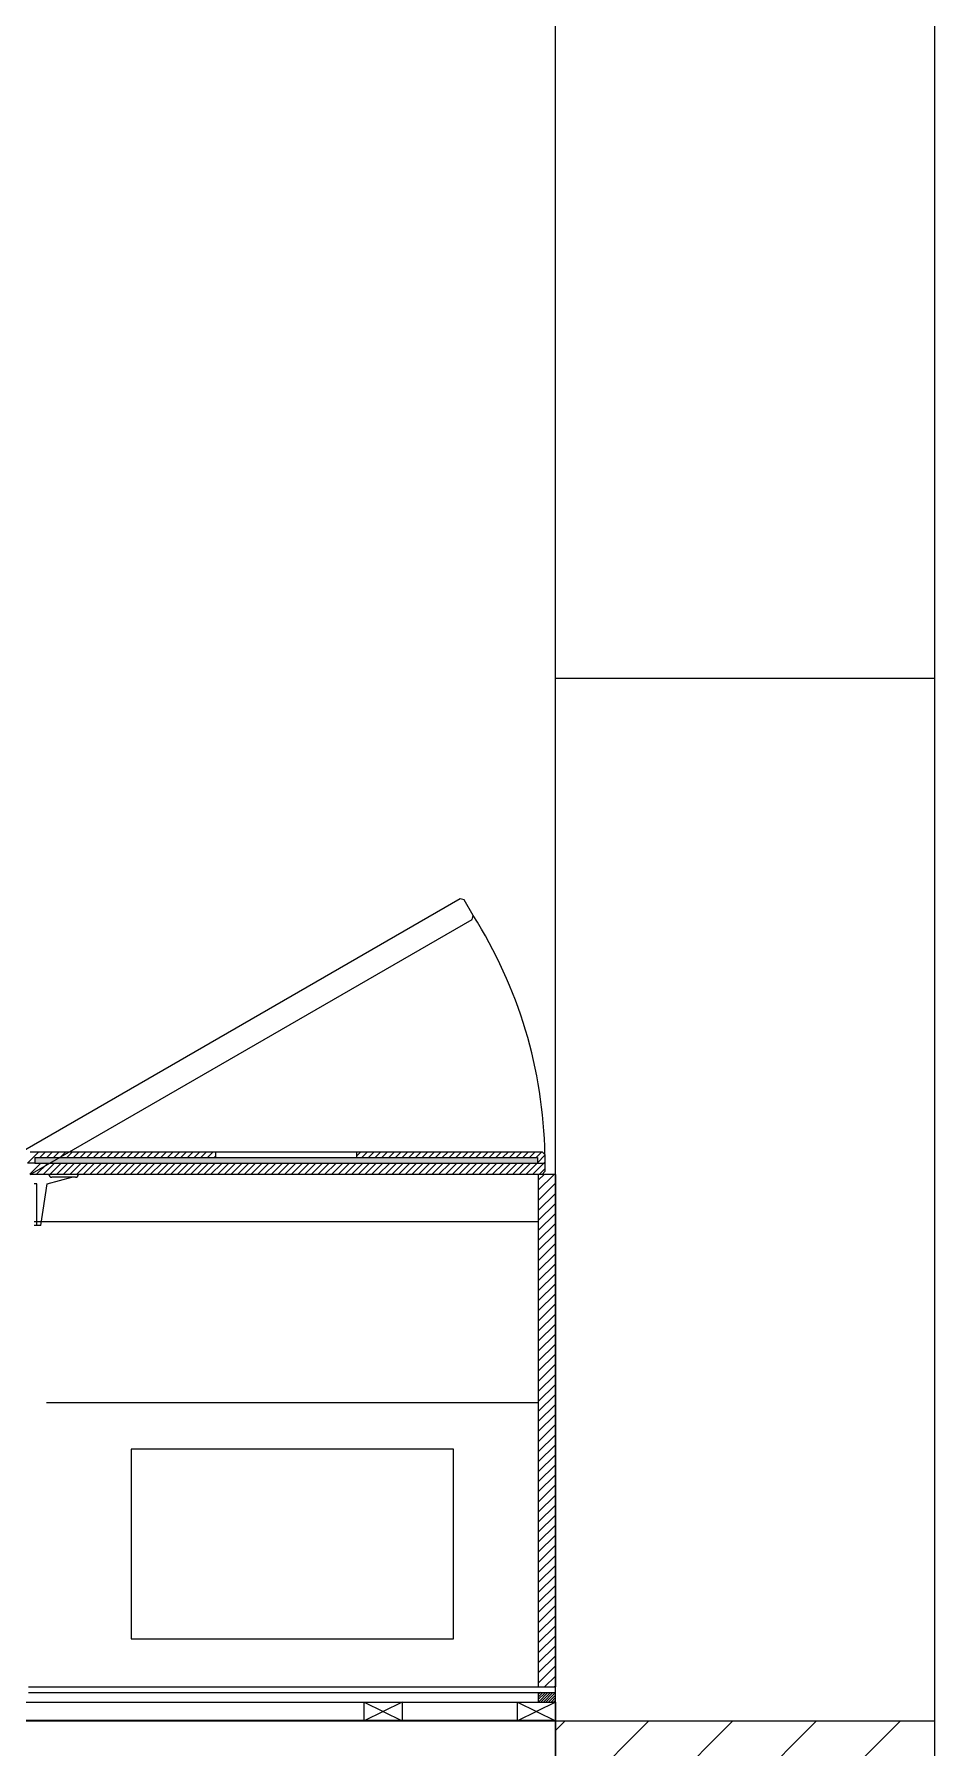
# Model space of a CAD drawing. Header units: inches. Extents: x 5 to 80005, y 6 to 60006.
# Drawn here: x 13554 to 14504, y 24610 to 26417 of the extents above; entities that cross this region are included whole.
import ezdxf

# ---------------------------------------------------------------- set-up
doc = ezdxf.new("R2010")
doc.units = ezdxf.units.IN
doc.header["$MEASUREMENT"] = 0
doc.linetypes.add('ACAD_ISO08W100', pattern=[36, 24, -3, 6, -3])
doc.layers.add('freecads.com', color=7, linetype='Continuous')
doc.layers.add('wall', color=5, linetype='Continuous')

# ---------------------------------------------------------------- blocks, each defined once
blk = doc.blocks.new('columnn')
h = blk.add_hatch()
h.set_pattern_fill('ANSI31', color=256, scale=500)
h.set_pattern_definition([(45, (-20875.046, -16891.983), (-44.19417, 44.19417), [])])
h.paths.add_polyline_path([(0, 200), (-200, 200), (-200, 0), (0, 0)])
h.paths.add_polyline_path([(200, 200), (0, 200), (0, 0), (200, 0)])
h.paths.add_polyline_path([(0, 0), (-200, 0), (-200, -200), (0, -200)])
h.paths.add_polyline_path([(200, 0), (0, 0), (0, -200), (200, -200)])
for p, q in [((-200, 200), (-200, -200)), ((-200, 200), (200, 200)), ((200, -200), (200, 200)), ((200, -200), (-200, -200))]:
    blk.add_line(p, q)

msp = doc.modelspace()

# ---------------------------------------------------------------- hatches: boundary and pattern name
at = {"layer": 'freecads.com'}
msp.add_hatch(color=256, dxfattribs=at).paths.add_polyline_path([(14084.79316, 25226.29301), (13555.04319, 25226.29301), (13555.04319, 25232.29301), (14084.79314, 25232.29301)])
msp.add_hatch(color=256, dxfattribs=at).paths.add_polyline_path([(14084.79316, 25226.29301), (13555.04319, 25226.29301), (13555.04319, 25232.29301), (14084.79314, 25232.29301)])

# ---------------------------------------------------------------- linework, layer by layer
for p, q in [((14103.79238, 23937.79966), (14103.79238, 29237.79966)), ((14103.79238, 23937.79966), (14103.79238, 28837.79966)), ((14503.79238, 23937.79966), (14503.79238, 28837.79966))]:
    msp.add_line(p, q)
at = {"color": 7, "linetype": 'ACAD_ISO08W100', "ltscale": 20, "true_color": 0xffffff}
for p, q in [((14103.79238, 24637.79966), (14103.79238, 28837.79966)), ((11903.79238, 24637.79966), (14103.79238, 24637.79966))]:
    msp.add_line(p, q, dxfattribs=at)
at = {"color": 7, "linetype": 'ACAD_ISO08W100', "ltscale": 20}
for p, q in [((14103.79238, 25737.79966), (14503.79238, 25737.79966)), ((14103.79238, 24637.79966), (14503.79238, 24637.79966))]:
    msp.add_line(p, q, dxfattribs=at)
at = {"layer": 'freecads.com'}
for p, q in [((14003.46486, 25504.94365), (13537.54319, 25235.94365)), ((14003.46486, 25504.94365), (13537.54319, 25235.94365)), ((14007.56294, 25503.84557), (14003.46486, 25504.94365)), ((14007.56294, 25503.84557), (14003.46486, 25504.94365)), ((14017.06294, 25487.39109), (14007.56294, 25503.84557)), ((14017.06294, 25487.39109), (14007.56294, 25503.84557)), ((14015.96486, 25483.29301), (14017.06294, 25487.39109)), ((14015.96486, 25483.29301), (14017.06294, 25487.39109)), ((13550.04319, 25214.29301), (14015.96486, 25483.29301)), ((13550.04319, 25214.29301), (14015.96486, 25483.29301)), ((13559.22537, 25238.29358), (13547.2248, 25226.29301)), ((13559.22537, 25238.29358), (13547.2248, 25226.29301)), ((13550.04319, 25238.29357), (14089.79319, 25238.29436)), ((13550.04319, 25238.29357), (14089.79319, 25238.29436)), ((13555.04319, 25232.29301), (14084.79314, 25232.29301)), ((13555.04319, 25232.29301), (13555.04319, 25226.29301)), ((13555.04319, 25232.29301), (14084.79314, 25232.29301)), ((13555.04319, 25232.29301), (13555.04319, 25226.29301)), ((13566.29645, 25238.29359), (13560.29587, 25232.29301)), ((13566.29645, 25238.29359), (13560.29587, 25232.29301)), ((13573.36752, 25238.2936), (13567.36693, 25232.29301)), ((13573.36753, 25238.2936), (13567.36694, 25232.29301)), ((13580.4386, 25238.29361), (13574.438, 25232.29301)), ((13580.4386, 25238.29361), (13574.438, 25232.29301)), ((13587.50968, 25238.29362), (13581.50907, 25232.29301)), ((13587.50968, 25238.29362), (13581.50907, 25232.29301)), ((13594.58076, 25238.29363), (13588.58014, 25232.29301)), ((13594.58076, 25238.29363), (13588.58014, 25232.29301)), ((13601.65184, 25238.29364), (13595.6512, 25232.29301)), ((13601.65184, 25238.29364), (13595.65121, 25232.29301)), ((13608.72292, 25238.29365), (13602.72227, 25232.29301)), ((13608.72292, 25238.29366), (13602.72228, 25232.29301)), ((13615.794, 25238.29367), (13609.79334, 25232.29301)), ((13615.79399, 25238.29366), (13609.79334, 25232.29301)), ((13622.86507, 25238.29368), (13616.86441, 25232.29301)), ((13622.86507, 25238.29367), (13616.86441, 25232.29301)), ((13629.93615, 25238.29369), (13623.93548, 25232.29301)), ((13629.93615, 25238.29368), (13623.93548, 25232.29301)), ((13637.00723, 25238.29369), (13631.00654, 25232.29301)), ((13637.00723, 25238.2937), (13631.00655, 25232.29301)), ((13644.07831, 25238.29371), (13638.07761, 25232.29301)), ((13644.07831, 25238.2937), (13638.07761, 25232.29301)), ((13651.14938, 25238.29372), (13645.14868, 25232.29301)), ((13651.14939, 25238.29372), (13645.14868, 25232.29301)), ((13658.22046, 25238.29373), (13652.21975, 25232.29301)), ((13658.22046, 25238.29373), (13652.21975, 25232.29301)), ((13665.29154, 25238.29374), (13659.29082, 25232.29301)), ((13665.29154, 25238.29374), (13659.29082, 25232.29301)), ((13672.36262, 25238.29375), (13666.36188, 25232.29301)), ((13672.36262, 25238.29375), (13666.36189, 25232.29301)), ((13679.4337, 25238.29376), (13673.43295, 25232.29301)), ((13679.4337, 25238.29376), (13673.43295, 25232.29301)), ((13686.50478, 25238.29377), (13680.50402, 25232.29301)), ((13686.50478, 25238.29377), (13680.50402, 25232.29301)), ((13693.57585, 25238.29378), (13687.57509, 25232.29301)), ((13693.57586, 25238.29378), (13687.57509, 25232.29301)), ((13700.64693, 25238.29379), (13694.64615, 25232.29301)), ((13700.64693, 25238.29379), (13694.64616, 25232.29301)), ((13707.71801, 25238.2938), (13701.71722, 25232.29301)), ((13707.71801, 25238.2938), (13701.71722, 25232.29301)), ((13714.78909, 25238.29381), (13708.78829, 25232.29301)), ((13714.78909, 25238.29381), (13708.78829, 25232.29301)), ((13721.86017, 25238.29382), (13715.85936, 25232.29301)), ((13721.86017, 25238.29382), (13715.85936, 25232.29301)), ((13728.93124, 25238.29383), (13722.93043, 25232.29301)), ((13728.93125, 25238.29383), (13722.93043, 25232.29301)), ((13736.00232, 25238.29384), (13730.00149, 25232.29301)), ((13736.00233, 25238.29384), (13730.0015, 25232.29301)), ((13743.0734, 25238.29385), (13737.07256, 25232.29301)), ((13743.0734, 25238.29385), (13737.07256, 25232.29301)), ((13745.41817, 25233.56755), (13744.14363, 25232.29301)), ((13745.41817, 25233.56755), (13744.14363, 25232.29301)), ((13745.41817, 25238.29301), (13745.41817, 25232.29301)), ((13745.41817, 25238.29301), (13745.41817, 25232.29301)), ((13898.63712, 25238.29408), (13894.41817, 25234.07513)), ((13898.63712, 25238.29408), (13894.41817, 25234.07513)), ((13894.41817, 25232.29301), (13894.41817, 25238.29301)), ((13894.41817, 25232.29301), (13894.41817, 25238.29301)), ((13905.7082, 25238.29409), (13899.70712, 25232.29301)), ((13905.7082, 25238.29409), (13899.70712, 25232.29301)), ((13912.77928, 25238.2941), (13906.77819, 25232.29301)), ((13912.77928, 25238.2941), (13906.77819, 25232.29301)), ((13919.85036, 25238.29411), (13913.84926, 25232.29301)), ((13919.85036, 25238.29411), (13913.84926, 25232.29301)), ((13926.92143, 25238.29412), (13920.92032, 25232.29301)), ((13926.92144, 25238.29412), (13920.92033, 25232.29301)), ((13933.99251, 25238.29413), (13927.99139, 25232.29301)), ((13933.99252, 25238.29413), (13927.99139, 25232.29301)), ((13941.06359, 25238.29414), (13935.06246, 25232.29301)), ((13941.06359, 25238.29414), (13935.06246, 25232.29301)), ((13948.13467, 25238.29415), (13942.13353, 25232.29301)), ((13948.13467, 25238.29415), (13942.13353, 25232.29301)), ((13955.20575, 25238.29416), (13949.2046, 25232.29301)), ((13955.20575, 25238.29416), (13949.2046, 25232.29301)), ((13962.27683, 25238.29417), (13956.27566, 25232.29301)), ((13962.27683, 25238.29418), (13956.27567, 25232.29301)), ((13969.34791, 25238.29419), (13963.34673, 25232.29301)), ((13969.3479, 25238.29418), (13963.34673, 25232.29301)), ((13976.41898, 25238.2942), (13970.4178, 25232.29301)), ((13976.41898, 25238.29419), (13970.4178, 25232.29301)), ((13983.49006, 25238.29421), (13977.48887, 25232.29301)), ((13983.49006, 25238.2942), (13977.48887, 25232.29301)), ((13990.56114, 25238.29421), (13984.55993, 25232.29301)), ((13990.56114, 25238.29422), (13984.55994, 25232.29301)), ((13997.63222, 25238.29423), (13991.631, 25232.29301)), ((13997.63222, 25238.29422), (13991.631, 25232.29301)), ((14004.7033, 25238.29424), (13998.70207, 25232.29301)), ((14004.7033, 25238.29424), (13998.70207, 25232.29301)), ((14011.77437, 25238.29425), (14005.77314, 25232.29301)), ((14011.77438, 25238.29425), (14005.77314, 25232.29301)), ((14018.84545, 25238.29426), (14012.84421, 25232.29301)), ((14018.84545, 25238.29426), (14012.84421, 25232.29301)), ((14025.91653, 25238.29427), (14019.91527, 25232.29301)), ((14025.91653, 25238.29427), (14019.91528, 25232.29301)), ((14032.98761, 25238.29428), (14026.98634, 25232.29301)), ((14032.98761, 25238.29428), (14026.98634, 25232.29301)), ((14040.05869, 25238.29429), (14034.05741, 25232.29301)), ((14040.05869, 25238.29429), (14034.05741, 25232.29301)), ((14047.12976, 25238.2943), (14041.12848, 25232.29301)), ((14047.12977, 25238.2943), (14041.12848, 25232.29301)), ((14054.20084, 25238.29431), (14048.19954, 25232.29301)), ((14054.20084, 25238.29431), (14048.19955, 25232.29301)), ((14061.27192, 25238.29432), (14055.27061, 25232.29301)), ((14061.27192, 25238.29432), (14055.27061, 25232.29301)), ((14068.343, 25238.29433), (14062.34168, 25232.29301)), ((14068.343, 25238.29433), (14062.34168, 25232.29301)), ((14075.41408, 25238.29434), (14069.41275, 25232.29301)), ((14075.41408, 25238.29434), (14069.41275, 25232.29301)), ((14082.48516, 25238.29435), (14076.48382, 25232.29301)), ((14082.48516, 25238.29435), (14076.48382, 25232.29301)), ((14089.55623, 25238.29436), (14083.55488, 25232.29301)), ((14089.55624, 25238.29436), (14083.55489, 25232.29301)), ((14084.79314, 25232.29301), (14084.79316, 25226.29301)), ((14084.79314, 25232.29301), (14084.79316, 25226.29301)), ((14092.79319, 25234.46025), (14084.79316, 25226.46022)), ((14092.79319, 25234.46025), (14084.79316, 25226.46022)), ((14089.79319, 25238.29436), (14092.79319, 25235.29436)), ((14089.79319, 25238.29436), (14092.79319, 25235.29437)), ((14092.79319, 25235.29437), (14092.79319, 25217.29381)), ((14092.79319, 25235.29436), (14092.79319, 25217.29381)), ((13555.04319, 25226.29301), (13547.04319, 25226.29301)), ((13555.04319, 25226.29301), (13547.04319, 25226.29301)), ((13561.36453, 25226.2906), (13549.70506, 25214.63114)), ((13561.36453, 25226.29061), (13549.70507, 25214.63114)), ((14089.79319, 25214.29381), (13550.04319, 25214.29301)), ((14089.79319, 25214.2938), (13550.04319, 25214.29301)), ((13555.04319, 25227.04034), (13554.29587, 25226.29301)), ((13555.04319, 25227.04034), (13554.29587, 25226.29301)), ((13555.04319, 25226.29301), (14084.79316, 25226.29301)), ((13555.04319, 25226.29301), (14084.79316, 25226.29301)), ((13568.4356, 25226.29061), (13556.43801, 25214.29302)), ((13568.43559, 25226.2906), (13556.43801, 25214.29302)), ((13575.50666, 25226.29061), (13563.50909, 25214.29303)), ((13575.50666, 25226.2906), (13563.50909, 25214.29303)), ((13582.57773, 25226.29061), (13570.58017, 25214.29304)), ((13582.57773, 25226.2906), (13570.58017, 25214.29304)), ((13589.6488, 25226.29061), (13577.65125, 25214.29305)), ((13589.6488, 25226.2906), (13577.65125, 25214.29305)), ((13596.71987, 25226.2906), (13584.72232, 25214.29306)), ((13596.71987, 25226.29061), (13584.72233, 25214.29306)), ((13603.79094, 25226.29061), (13591.7934, 25214.29307)), ((13603.79093, 25226.2906), (13591.7934, 25214.29307)), ((13610.862, 25226.29061), (13598.86448, 25214.29308)), ((13610.862, 25226.2906), (13598.86448, 25214.29308)), ((13617.93307, 25226.29061), (13605.93556, 25214.29309)), ((13617.93307, 25226.2906), (13605.93556, 25214.29309)), ((13625.00414, 25226.29061), (13613.00664, 25214.29311)), ((13625.00414, 25226.2906), (13613.00664, 25214.2931)), ((13632.0752, 25226.2906), (13620.07771, 25214.29311)), ((13632.07521, 25226.29061), (13620.07772, 25214.29312)), ((13639.14627, 25226.2906), (13627.14879, 25214.29312)), ((13639.14627, 25226.29061), (13627.1488, 25214.29313)), ((13646.21734, 25226.29061), (13634.21987, 25214.29314)), ((13646.21734, 25226.2906), (13634.21987, 25214.29313)), ((13653.28841, 25226.29061), (13641.29095, 25214.29315)), ((13653.28841, 25226.2906), (13641.29095, 25214.29314)), ((13660.35948, 25226.29061), (13648.36203, 25214.29316)), ((13660.35948, 25226.2906), (13648.36203, 25214.29316)), ((13667.43055, 25226.29061), (13655.43311, 25214.29317)), ((13667.43054, 25226.2906), (13655.43311, 25214.29317)), ((13674.50161, 25226.2906), (13662.50418, 25214.29318)), ((13674.50161, 25226.29061), (13662.50419, 25214.29318)), ((13681.57268, 25226.29061), (13669.57526, 25214.29319)), ((13681.57268, 25226.2906), (13669.57526, 25214.29319)), ((13688.64375, 25226.29061), (13676.64634, 25214.2932)), ((13688.64375, 25226.2906), (13676.64634, 25214.2932)), ((13695.71482, 25226.29061), (13683.71742, 25214.29321)), ((13695.71481, 25226.2906), (13683.71742, 25214.29321)), ((13702.78589, 25226.29061), (13690.7885, 25214.29322)), ((13702.78588, 25226.2906), (13690.7885, 25214.29322)), ((13709.85695, 25226.29061), (13697.85958, 25214.29323)), ((13709.85695, 25226.2906), (13697.85958, 25214.29323)), ((13716.92802, 25226.2906), (13704.93065, 25214.29324)), ((13716.92802, 25226.29061), (13704.93066, 25214.29324)), ((13723.99909, 25226.29061), (13712.00173, 25214.29325)), ((13723.99909, 25226.2906), (13712.00173, 25214.29325)), ((13731.07016, 25226.29061), (13719.07281, 25214.29326)), ((13731.07015, 25226.2906), (13719.07281, 25214.29326)), ((13738.14122, 25226.29061), (13726.14389, 25214.29327)), ((13738.14122, 25226.2906), (13726.14389, 25214.29327)), ((13745.21229, 25226.29061), (13733.21497, 25214.29328)), ((13745.21229, 25226.2906), (13733.21497, 25214.29328)), ((13752.28336, 25226.2906), (13740.28604, 25214.29329)), ((13752.28336, 25226.29061), (13740.28605, 25214.29329)), ((13759.35443, 25226.2906), (13747.35712, 25214.2933)), ((13759.35443, 25226.29061), (13747.35713, 25214.2933)), ((13766.4255, 25226.29061), (13754.4282, 25214.29331)), ((13766.42549, 25226.2906), (13754.4282, 25214.29331)), ((13773.49656, 25226.29061), (13761.49928, 25214.29332)), ((13773.49656, 25226.2906), (13761.49928, 25214.29332)), ((13780.56763, 25226.29061), (13768.57036, 25214.29333)), ((13780.56763, 25226.2906), (13768.57036, 25214.29333)), ((13787.6387, 25226.29061), (13775.64144, 25214.29334)), ((13787.6387, 25226.2906), (13775.64144, 25214.29334)), ((13794.70976, 25226.2906), (13782.71251, 25214.29335)), ((13794.70977, 25226.29061), (13782.71252, 25214.29336)), ((13801.78083, 25226.29061), (13789.78359, 25214.29337)), ((13801.78083, 25226.2906), (13789.78359, 25214.29336)), ((13808.8519, 25226.29061), (13796.85467, 25214.29338)), ((13808.8519, 25226.2906), (13796.85467, 25214.29337)), ((13815.92297, 25226.29061), (13803.92575, 25214.29339)), ((13815.92297, 25226.2906), (13803.92575, 25214.29338)), ((13822.99404, 25226.29061), (13810.99683, 25214.2934)), ((13822.99404, 25226.2906), (13810.99683, 25214.29339)), ((13830.0651, 25226.2906), (13818.0679, 25214.2934)), ((13830.06511, 25226.29061), (13818.06791, 25214.29341)), ((13837.13617, 25226.2906), (13825.13898, 25214.29342)), ((13837.13617, 25226.29061), (13825.13899, 25214.29342)), ((13844.20724, 25226.29061), (13832.21006, 25214.29343)), ((13844.20724, 25226.2906), (13832.21006, 25214.29343)), ((13851.27831, 25226.29061), (13839.28114, 25214.29344)), ((13851.27831, 25226.2906), (13839.28114, 25214.29344)), ((13858.34938, 25226.29061), (13846.35222, 25214.29345)), ((13858.34937, 25226.2906), (13846.35222, 25214.29345)), ((13865.42044, 25226.29061), (13853.4233, 25214.29346)), ((13865.42044, 25226.2906), (13853.4233, 25214.29346)), ((13872.49151, 25226.2906), (13860.49437, 25214.29347)), ((13872.49151, 25226.29061), (13860.49438, 25214.29347)), ((13879.56258, 25226.29061), (13867.56545, 25214.29348)), ((13879.56258, 25226.2906), (13867.56545, 25214.29348)), ((13886.63365, 25226.29061), (13874.63653, 25214.29349)), ((13886.63365, 25226.2906), (13874.63653, 25214.29349)), ((13893.70472, 25226.29061), (13881.70761, 25214.2935)), ((13893.70471, 25226.2906), (13881.70761, 25214.2935)), ((13900.77578, 25226.29061), (13888.77869, 25214.29351)), ((13900.77578, 25226.2906), (13888.77869, 25214.29351)), ((13907.84685, 25226.29061), (13895.84977, 25214.29352)), ((13907.84685, 25226.2906), (13895.84977, 25214.29352)), ((13914.91792, 25226.2906), (13902.92084, 25214.29353)), ((13914.91792, 25226.29061), (13902.92085, 25214.29353)), ((13921.98899, 25226.29061), (13909.99192, 25214.29354)), ((13921.98899, 25226.2906), (13909.99192, 25214.29354)), ((13929.06006, 25226.29061), (13917.063, 25214.29355)), ((13929.06005, 25226.2906), (13917.063, 25214.29355)), ((13936.13112, 25226.29061), (13924.13408, 25214.29356)), ((13936.13112, 25226.2906), (13924.13408, 25214.29356)), ((13943.20219, 25226.29061), (13931.20516, 25214.29357)), ((13943.20219, 25226.2906), (13931.20516, 25214.29357)), ((13950.27326, 25226.2906), (13938.27623, 25214.29358)), ((13950.27326, 25226.29061), (13938.27624, 25214.29358)), ((13957.34432, 25226.2906), (13945.34731, 25214.29359)), ((13957.34433, 25226.29061), (13945.34732, 25214.29359)), ((13964.41539, 25226.29061), (13952.41839, 25214.2936)), ((13964.41539, 25226.2906), (13952.41839, 25214.2936)), ((13971.48646, 25226.29061), (13959.48947, 25214.29362)), ((13971.48646, 25226.2906), (13959.48947, 25214.29361)), ((13978.55753, 25226.29061), (13966.56055, 25214.29363)), ((13978.55753, 25226.2906), (13966.56055, 25214.29362)), ((13985.6286, 25226.29061), (13973.63163, 25214.29364)), ((13985.6286, 25226.2906), (13973.63163, 25214.29363)), ((13992.69966, 25226.2906), (13980.7027, 25214.29364)), ((13992.69967, 25226.29061), (13980.70271, 25214.29365)), ((13999.77073, 25226.29061), (13987.77378, 25214.29366)), ((13999.77073, 25226.2906), (13987.77378, 25214.29365)), ((14006.8418, 25226.29061), (13994.84486, 25214.29367)), ((14006.8418, 25226.2906), (13994.84486, 25214.29366)), ((14013.91287, 25226.29061), (14001.91594, 25214.29368)), ((14013.91287, 25226.2906), (14001.91594, 25214.29368)), ((14020.98394, 25226.29061), (14008.98702, 25214.29369)), ((14020.98393, 25226.2906), (14008.98702, 25214.29369)), ((14028.055, 25226.29061), (14016.0581, 25214.2937)), ((14028.055, 25226.2906), (14016.0581, 25214.2937)), ((14035.12607, 25226.2906), (14023.12917, 25214.29371)), ((14035.12607, 25226.29061), (14023.12918, 25214.29371)), ((14042.19714, 25226.29061), (14030.20025, 25214.29372)), ((14042.19714, 25226.2906), (14030.20025, 25214.29372)), ((14049.26821, 25226.29061), (14037.27133, 25214.29373)), ((14049.26821, 25226.2906), (14037.27133, 25214.29373)), ((14056.33928, 25226.29061), (14044.34241, 25214.29374)), ((14056.33927, 25226.2906), (14044.34241, 25214.29374)), ((14063.41034, 25226.29061), (14051.41349, 25214.29375)), ((14063.41034, 25226.2906), (14051.41349, 25214.29375)), ((14070.48141, 25226.2906), (14058.48456, 25214.29376)), ((14070.48141, 25226.29061), (14058.48457, 25214.29376)), ((14077.55248, 25226.29061), (14065.55564, 25214.29377)), ((14077.55248, 25226.2906), (14065.55564, 25214.29377)), ((14084.62355, 25226.29061), (14072.62672, 25214.29378)), ((14084.62354, 25226.2906), (14072.62672, 25214.29378)), ((14091.69462, 25226.29061), (14079.6978, 25214.29379)), ((14091.69461, 25226.2906), (14079.6978, 25214.29379)), ((14084.79309, 25226.29068), (14092.79309, 25226.29061)), ((14084.79309, 25226.29067), (14092.79309, 25226.2906)), ((14085.79235, 25214.2938), (14085.79235, 24673.79966)), ((14085.79235, 25214.2938), (14085.79235, 24673.79966)), ((14103.79235, 25214.2938), (14085.79235, 25214.2938)), ((14102.53464, 25214.2938), (14085.79235, 25197.55151)), ((14091.92804, 25214.2938), (14085.79235, 25208.15811)), ((14085.79235, 25214.2938), (14085.79235, 24673.79966)), ((14085.79235, 25214.2938), (14085.79235, 24673.79966)), ((14103.79235, 25214.2938), (14085.79235, 25214.2938)), ((14102.53464, 25214.2938), (14085.79235, 25197.55151)), ((14091.92804, 25214.2938), (14085.79235, 25208.15811)), ((14092.79322, 25220.31814), (14086.76888, 25214.2938)), ((14092.79322, 25220.31814), (14086.76888, 25214.2938)), ((14092.79319, 25217.29381), (14089.79319, 25214.2938)), ((14092.79319, 25217.29381), (14089.79319, 25214.29381)), ((14092.79319, 25227.38919), (14091.69462, 25226.29061)), ((14092.79319, 25227.38919), (14091.69462, 25226.29062)), ((14103.79235, 25214.2938), (14103.79235, 24673.79966)), ((14103.79235, 25214.2938), (14103.79235, 24673.79966)), ((13557.04235, 25204.29405), (13554.04235, 25204.29412)), ((13557.04235, 25204.29406), (13554.04235, 25204.29412)), ((13557.04111, 25160.44092), (13557.04235, 25204.29406)), ((13557.04111, 25160.44092), (13557.04235, 25204.29405)), ((13561.30549, 25160.44065), (13567.96509, 25204.25724)), ((13561.30549, 25160.44065), (13567.96509, 25204.25723)), ((13567.96509, 25204.25723), (13593.95731, 25211.29325)), ((13567.96509, 25204.25724), (13593.95731, 25211.29325)), ((13597.70086, 25211.29317), (13572.70086, 25211.29372)), ((13597.70086, 25211.29317), (13572.70086, 25211.29371)), ((14103.79235, 25204.94491), (14085.79235, 25186.94491)), ((14103.79235, 25204.94491), (14085.79235, 25186.94491)), ((14103.79235, 25194.33831), (14085.79235, 25176.33831)), ((14103.79235, 25194.3383), (14085.79235, 25176.3383)), ((14103.79235, 25183.7317), (14085.79235, 25165.7317)), ((14103.79235, 25183.7317), (14085.79235, 25165.7317)), ((13561.30549, 25160.44065), (13554.04111, 25160.44099)), ((13561.30549, 25160.44065), (13554.04111, 25160.44098)), ((14085.79235, 25164.29533), (13554.04235, 25164.29533)), ((14085.79235, 25164.29533), (13554.04235, 25164.29533)), ((14103.79235, 25173.1251), (14085.79235, 25155.1251)), ((14103.79235, 25173.1251), (14085.79235, 25155.1251)), ((14103.79235, 25162.5185), (14085.79235, 25144.5185)), ((14103.79235, 25162.5185), (14085.79235, 25144.5185)), ((14103.79235, 25151.9119), (14085.79235, 25133.9119)), ((14103.79235, 25151.9119), (14085.79235, 25133.9119)), ((14103.79235, 25141.3053), (14085.79235, 25123.3053)), ((14103.79235, 25141.30529), (14085.79235, 25123.30529)), ((14103.79235, 25130.6987), (14085.79235, 25112.6987)), ((14103.79235, 25130.69869), (14085.79235, 25112.69869)), ((14103.79235, 25120.09209), (14085.79235, 25102.09209)), ((14103.79235, 25120.09209), (14085.79235, 25102.09209)), ((14103.79235, 25109.48549), (14085.79235, 25091.48549)), ((14103.79235, 25109.48549), (14085.79235, 25091.48549)), ((14103.79235, 25098.87889), (14085.79235, 25080.87889)), ((14103.79235, 25098.87889), (14085.79235, 25080.87889)), ((14103.79235, 25088.27229), (14085.79235, 25070.27229)), ((14103.79235, 25088.27229), (14085.79235, 25070.27229)), ((14103.79235, 25077.66569), (14085.79235, 25059.66569)), ((14103.79235, 25077.66568), (14085.79235, 25059.66568)), ((14103.79235, 25067.05909), (14085.79235, 25049.05909)), ((14103.79235, 25067.05908), (14085.79235, 25049.05908)), ((14103.79235, 25056.45248), (14085.79235, 25038.45248)), ((14103.79235, 25056.45248), (14085.79235, 25038.45248)), ((14103.79235, 25045.84588), (14085.79235, 25027.84588)), ((14103.79235, 25045.84588), (14085.79235, 25027.84588)), ((14103.79235, 25035.23928), (14085.79235, 25017.23928)), ((14103.79235, 25035.23928), (14085.79235, 25017.23928)), ((14103.79235, 25024.63268), (14085.79235, 25006.63268)), ((14103.79235, 25024.63268), (14085.79235, 25006.63268)), ((14103.79235, 25014.02608), (14085.79235, 24996.02608)), ((14103.79235, 25014.02607), (14085.79235, 24996.02607)), ((14103.79235, 25003.41947), (14085.79235, 24985.41947)), ((14103.79235, 25003.41947), (14085.79235, 24985.41947)), ((14103.79235, 24992.81287), (14085.79235, 24974.81287)), ((14103.79235, 24992.81287), (14085.79235, 24974.81287)), ((14103.79235, 24982.20627), (14085.79235, 24964.20627)), ((14103.79235, 24982.20627), (14085.79235, 24964.20627)), ((13567.06533, 24973.79966), (14085.79235, 24973.79966)), ((13567.06533, 24973.79966), (14085.79235, 24973.79966)), ((14103.79235, 24971.59967), (14085.79235, 24953.59967)), ((14103.79235, 24971.59967), (14085.79235, 24953.59967)), ((14103.79235, 24960.99307), (14085.79235, 24942.99307)), ((14103.79235, 24960.99307), (14085.79235, 24942.99307)), ((14103.79235, 24950.38647), (14085.79235, 24932.38647)), ((14103.79235, 24950.38646), (14085.79235, 24932.38646)), ((13656.43712, 24924.51208), (13656.43712, 24724.51208)), ((13996.43712, 24924.51208), (13656.43712, 24924.51208)), ((13656.43712, 24924.51208), (13656.43712, 24724.51208)), ((13996.43712, 24924.51208), (13656.43712, 24924.51208)), ((13996.43712, 24724.51208), (13996.43712, 24924.51208)), ((13996.43712, 24724.51208), (13996.43712, 24924.51208)), ((14103.79235, 24939.77986), (14085.79235, 24921.77986)), ((14103.79235, 24939.77986), (14085.79235, 24921.77986)), ((14103.79235, 24929.17326), (14085.79235, 24911.17326)), ((14103.79235, 24929.17326), (14085.79235, 24911.17326)), ((14103.79235, 24918.56666), (14085.79235, 24900.56666)), ((14103.79235, 24918.56666), (14085.79235, 24900.56666)), ((14103.79235, 24907.96006), (14085.79235, 24889.96006)), ((14103.79235, 24907.96006), (14085.79235, 24889.96006)), ((14103.79235, 24897.35346), (14085.79235, 24879.35346)), ((14103.79235, 24897.35346), (14085.79235, 24879.35346)), ((14103.79235, 24886.74686), (14085.79235, 24868.74686)), ((14103.79235, 24886.74685), (14085.79235, 24868.74685)), ((14103.79235, 24876.14025), (14085.79235, 24858.14025)), ((14103.79235, 24876.14025), (14085.79235, 24858.14025)), ((14103.79235, 24865.53365), (14085.79235, 24847.53365)), ((14103.79235, 24865.53365), (14085.79235, 24847.53365)), ((14103.79235, 24854.92705), (14085.79235, 24836.92705)), ((14103.79235, 24854.92705), (14085.79235, 24836.92705)), ((14103.79235, 24844.32045), (14085.79235, 24826.32045)), ((14103.79235, 24844.32045), (14085.79235, 24826.32045)), ((14103.79235, 24833.71385), (14085.79235, 24815.71385)), ((14103.79235, 24833.71384), (14085.79235, 24815.71384)), ((14103.79235, 24823.10725), (14085.79235, 24805.10725)), ((14103.79235, 24823.10724), (14085.79235, 24805.10724)), ((14103.79235, 24812.50064), (14085.79235, 24794.50064)), ((14103.79235, 24812.50064), (14085.79235, 24794.50064)), ((14103.79235, 24801.89404), (14085.79235, 24783.89404)), ((14103.79235, 24801.89404), (14085.79235, 24783.89404)), ((14103.79235, 24791.28744), (14085.79235, 24773.28744)), ((14103.79235, 24791.28744), (14085.79235, 24773.28744)), ((14103.79235, 24780.68084), (14085.79235, 24762.68084)), ((14103.79235, 24780.68084), (14085.79235, 24762.68084)), ((14103.79235, 24770.07424), (14085.79235, 24752.07424)), ((14103.79235, 24770.07423), (14085.79235, 24752.07423)), ((14103.79235, 24759.46764), (14085.79235, 24741.46764)), ((14103.79235, 24759.46763), (14085.79235, 24741.46763)), ((14103.79235, 24748.86103), (14085.79235, 24730.86103)), ((14103.79235, 24748.86103), (14085.79235, 24730.86103)), ((13656.43712, 24724.51208), (13996.43712, 24724.51208)), ((13656.43712, 24724.51208), (13996.43712, 24724.51208)), ((14103.79235, 24738.25443), (14085.79235, 24720.25443)), ((14103.79235, 24738.25443), (14085.79235, 24720.25443)), ((14103.79235, 24727.64783), (14085.79235, 24709.64783)), ((14103.79235, 24727.64783), (14085.79235, 24709.64783)), ((14103.79235, 24717.04123), (14085.79235, 24699.04123)), ((14103.79235, 24717.04123), (14085.79235, 24699.04123)), ((14103.79235, 24706.43463), (14085.79235, 24688.43463)), ((14103.79235, 24706.43462), (14085.79235, 24688.43462)), ((14103.79235, 24695.82803), (14085.79235, 24677.82803)), ((14103.79235, 24695.82802), (14085.79235, 24677.82802)), ((13548.04235, 24673.79966), (14103.79235, 24673.79966)), ((13548.04235, 24673.79966), (14103.79235, 24673.79966)), ((14103.79235, 24685.22142), (14092.37059, 24673.79966)), ((14103.79235, 24685.22142), (14092.37059, 24673.79966)), ((14103.79235, 24674.61482), (14102.97719, 24673.79966)), ((14103.79235, 24674.61482), (14102.97719, 24673.79966)), ((12447.54238, 24657.79966), (14103.79235, 24657.79966)), ((12447.54238, 24657.79966), (14103.79235, 24657.79966)), ((13548.04235, 24667.79966), (14103.79235, 24667.79966)), ((13548.04235, 24667.79966), (14103.79235, 24667.79966)), ((13902.20934, 24637.79966), (13902.20934, 24657.79966)), ((13902.20934, 24657.79966), (13942.20934, 24657.79966)), ((13902.20934, 24657.79966), (13942.20934, 24637.79966)), ((13942.20934, 24657.79966), (13902.20934, 24637.79966)), ((13902.20934, 24637.79966), (13902.20934, 24657.79966)), ((13902.20934, 24657.79966), (13942.20934, 24657.79966)), ((13902.20934, 24657.79966), (13942.20934, 24637.79966)), ((13942.20934, 24657.79966), (13902.20934, 24637.79966)), ((13942.20934, 24657.79966), (13942.20934, 24637.79966)), ((13942.20934, 24657.79966), (13942.20934, 24637.79966)), ((14063.79237, 24637.79966), (14063.79237, 24657.79966)), ((14063.79237, 24657.79966), (14103.79237, 24657.79966)), ((14063.79237, 24657.79966), (14103.79237, 24637.79966)), ((14103.79237, 24657.79966), (14063.79237, 24637.79966)), ((14063.79237, 24637.79966), (14063.79237, 24657.79966)), ((14063.79237, 24657.79966), (14103.79237, 24657.79966)), ((14063.79237, 24657.79966), (14103.79237, 24637.79966)), ((14103.79237, 24657.79966), (14063.79237, 24637.79966)), ((14085.79235, 24667.79966), (14085.79235, 24657.79966)), ((14085.79235, 24667.79966), (14085.79235, 24657.79966)), ((14085.79235, 24667.79966), (14085.79235, 24657.79966)), ((14085.79235, 24667.79966), (14085.79235, 24657.79966)), ((14093.25937, 24667.79966), (14085.79257, 24660.33286)), ((14093.25937, 24667.79966), (14085.79257, 24660.33286)), ((14090.60772, 24667.79966), (14085.7928, 24662.98474)), ((14090.60772, 24667.79966), (14085.7928, 24662.98474)), ((14087.95607, 24667.79966), (14085.79303, 24665.63662)), ((14087.95607, 24667.79966), (14085.79303, 24665.63662)), ((14095.91102, 24667.79966), (14085.91102, 24657.79966)), ((14095.91102, 24667.79966), (14085.91102, 24657.79966)), ((14098.56267, 24667.79966), (14088.56267, 24657.79966)), ((14098.56267, 24667.79966), (14088.56267, 24657.79966)), ((14101.21432, 24667.79966), (14091.21432, 24657.79966)), ((14101.21432, 24667.79966), (14091.21432, 24657.79966)), ((14103.79235, 24667.72604), (14093.86597, 24657.79966)), ((14103.79235, 24667.72604), (14093.86597, 24657.79966)), ((14103.79235, 24665.07439), (14096.51762, 24657.79966)), ((14103.79235, 24665.07439), (14096.51762, 24657.79966)), ((14103.79235, 24662.42274), (14099.16927, 24657.79966)), ((14103.79235, 24662.42274), (14099.16927, 24657.79966)), ((14103.79235, 24659.77109), (14101.82092, 24657.79966)), ((14103.79235, 24659.77109), (14101.82092, 24657.79966)), ((14103.79237, 24657.79966), (14103.79237, 24637.79966)), ((14103.79237, 24657.79966), (14103.79237, 24637.79966)), ((13942.20934, 24637.79966), (13902.20934, 24637.79966)), ((13942.20934, 24637.79966), (13902.20934, 24637.79966)), ((14103.79237, 24637.79966), (14063.79237, 24637.79966)), ((14103.79237, 24637.79966), (14063.79237, 24637.79966))]:
    msp.add_line(p, q, dxfattribs=at)
for points in [[(14103.79238, 24657.79966), (14103.79238, 24673.79966)], [(12487.54239, 24637.79966), (14063.79237, 24637.79966)]]:
    msp.add_lwpolyline(points, dxfattribs=at)
for centre, radius, start, end in [((13606.16755, 25226.53598), 486.70361, 1.03111113, 32.40923995), ((13606.16755, 25226.53598), 486.70361, 1.03111113, 32.40923995), ((13572.70093, 25214.29371), 3, 179.99875477, 269.99875477), ((13572.70093, 25214.29372), 3, 179.99875477, 269.99875477), ((13597.70093, 25214.29317), 3, 269.99875477, 359.99875477), ((13597.70093, 25214.29317), 3, 269.99875477, 359.99875477)]:
    msp.add_arc(centre, radius, start, end, dxfattribs=at)
at = {"layer": 'wall', "color": 7, "linetype": 'ByBlock', "lineweight": 35}
msp.add_line((14103.79238, 24637.79966), (13505.35309, 24637.79966), dxfattribs=at)

# ---------------------------------------------------------------- block references
msp.add_blockref('columnn', (14303.79238, 24437.79966))

doc.saveas('drawing.dxf')
